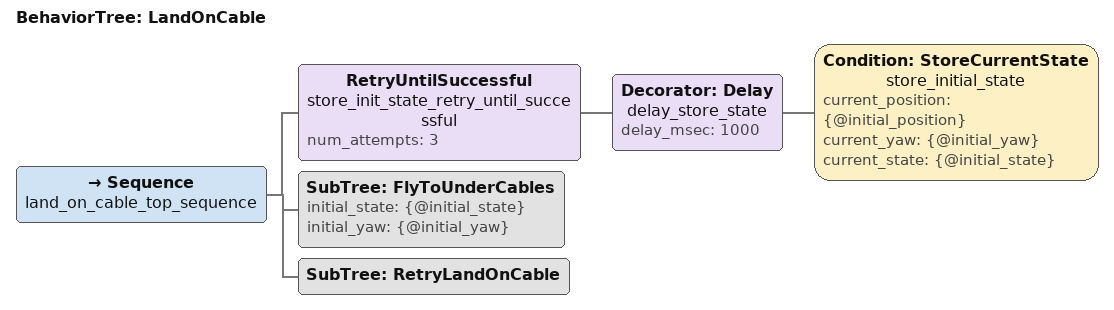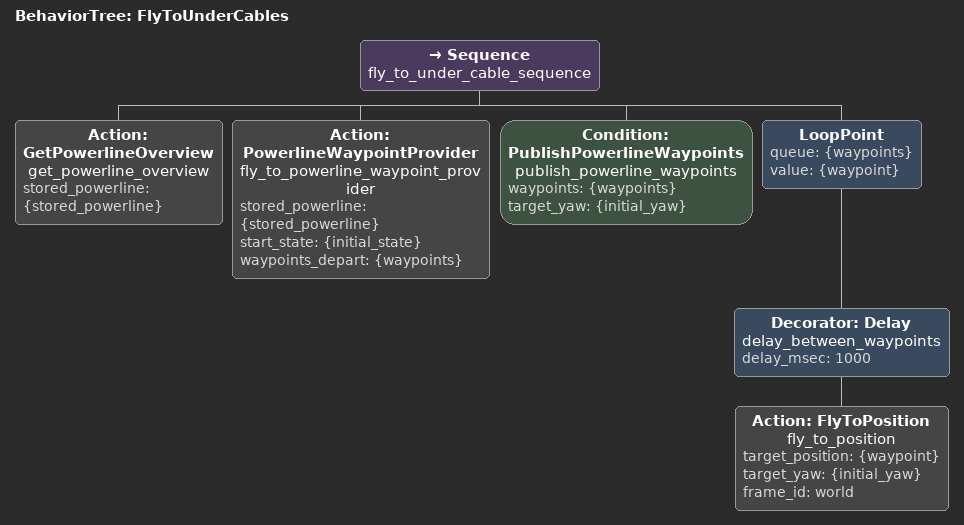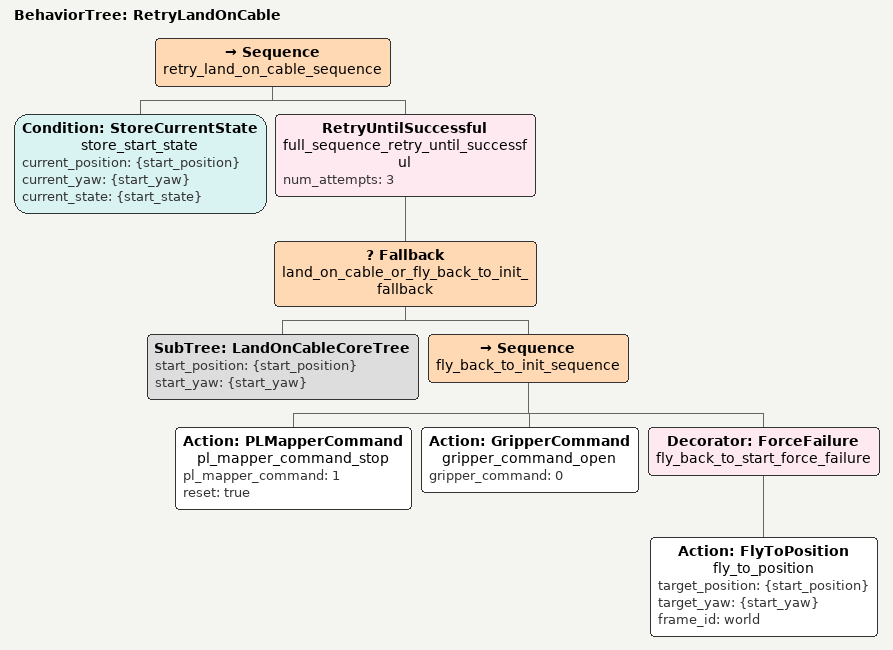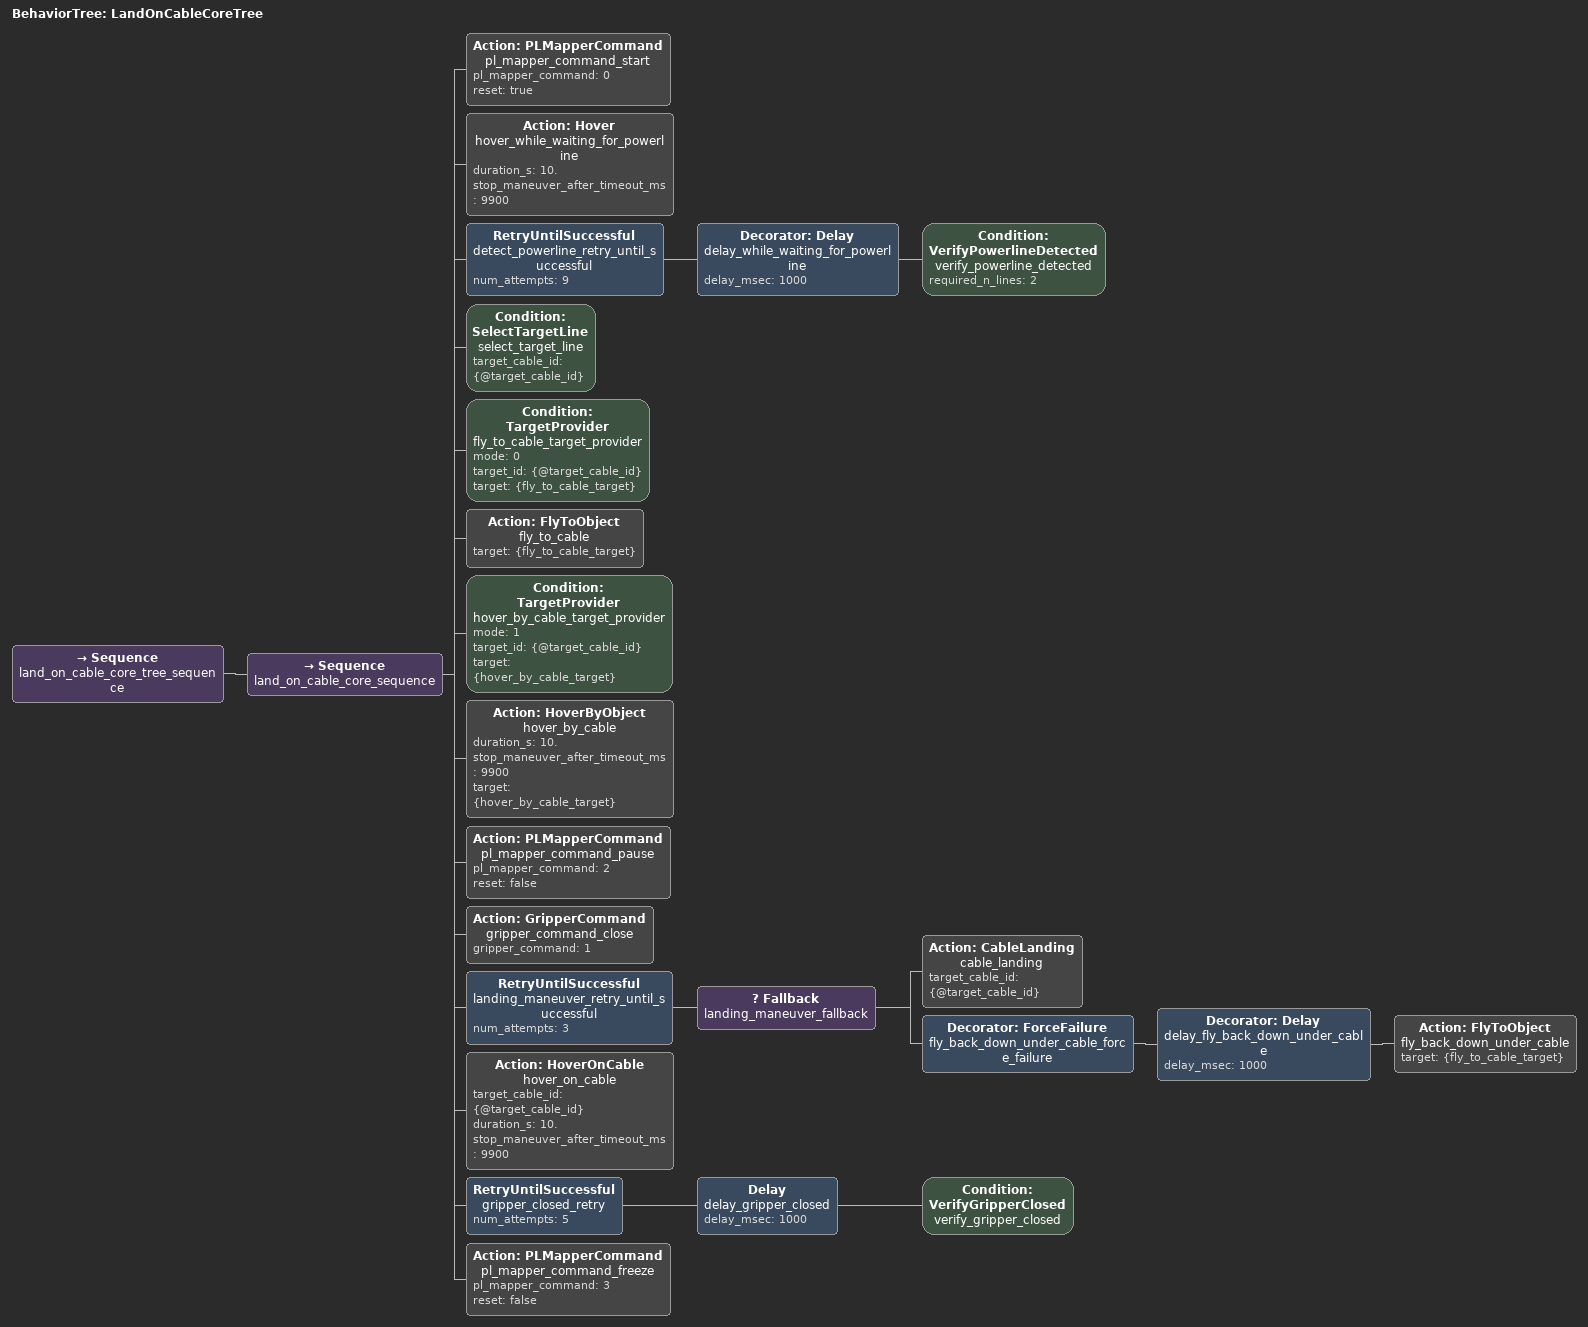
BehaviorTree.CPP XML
<root BTCPP_format="4" main_tree_to_execute="LandOnCable">
     <BehaviorTree ID="LandOnCable">
        <Sequence name="land_on_cable_top_sequence">

            <RetryUntilSuccessful name="store_init_state_retry_until_successful" num_attempts="3">
                <Decorator ID="Delay" name="delay_store_state" delay_msec="1000">
                    <Condition
                        ID="StoreCurrentState"
                        name="store_initial_state"
                        current_position="{@initial_position}"
                        current_yaw="{@initial_yaw}"
                        current_state="{@initial_state}"
                    />
                </Decorator>
            </RetryUntilSuccessful>

            <SubTree
                ID="FlyToUnderCables"
                initial_state="{@initial_state}"
                initial_yaw="{@initial_yaw}"
            />

            <SubTree
                ID="RetryLandOnCable"
            />

        </Sequence>
     </BehaviorTree>

     <BehaviorTree ID="FlyToUnderCables">
        <Sequence name="fly_to_under_cable_sequence">
            <Action
                ID="GetPowerlineOverview"
                name="get_powerline_overview"
                stored_powerline="{stored_powerline}"
            />

            <Action
                ID="PowerlineWaypointProvider"
                name="fly_to_powerline_waypoint_provider"
                stored_powerline="{stored_powerline}"
                start_state="{initial_state}"
                waypoints_depart="{waypoints}"
            />

            <Condition
                ID="PublishPowerlineWaypoints"
                name="publish_powerline_waypoints"
                waypoints="{waypoints}"
                target_yaw="{initial_yaw}"
            />

            <LoopPoint queue="{waypoints}" value="{waypoint}">
                <Decorator ID="Delay" name="delay_between_waypoints" delay_msec="1000">
                    <Action
                        ID="FlyToPosition"
                        name="fly_to_position"
                        target_position="{waypoint}"
                        target_yaw="{initial_yaw}"
                        frame_id="world"
                    />
                </Decorator>
            </LoopPoint>
        </Sequence>
     </BehaviorTree>

     <BehaviorTree ID="RetryLandOnCable">
        <Sequence name="retry_land_on_cable_sequence">

            <Condition
                ID="StoreCurrentState"
                name="store_start_state"
                current_position="{start_position}"
                current_yaw="{start_yaw}"
                current_state="{start_state}"
            />

            <RetryUntilSuccessful name="full_sequence_retry_until_successful" num_attempts="3">

                <Fallback name="land_on_cable_or_fly_back_to_init_fallback">

                    <SubTree
                        ID="LandOnCableCoreTree"
                        start_position="{start_position}"
                        start_yaw="{start_yaw}"
                    />

                    <Sequence name="fly_back_to_init_sequence">
                        <Action
                            ID="PLMapperCommand"
                            name="pl_mapper_command_stop"
                            pl_mapper_command="1"
                            reset="true"
                        />

                        <Action
                            ID="GripperCommand"
                            name="gripper_command_open"
                            gripper_command="0"
                        />

                        <Decorator ID="ForceFailure" name="fly_back_to_start_force_failure">
                            <Action
                                ID="FlyToPosition"
                                name="fly_to_position"
                                target_position="{start_position}"
                                target_yaw="{start_yaw}"
                                frame_id="world"
                            />
                        </Decorator>
                    </Sequence>
                </Fallback>
            </RetryUntilSuccessful>
        </Sequence>
    </BehaviorTree>

     <BehaviorTree ID="LandOnCableCoreTree">
        <Sequence name="land_on_cable_core_tree_sequence">
            <Sequence name="land_on_cable_core_sequence">

                <Action
                    ID="PLMapperCommand"
                    name="pl_mapper_command_start"
                    pl_mapper_command="0"
                    reset="true"
                />
                <Action
                    ID="Hover"
                    name="hover_while_waiting_for_powerline"
                    duration_s="10."
                    stop_maneuver_after_timeout_ms="9900"
                />

                <RetryUntilSuccessful name="detect_powerline_retry_until_successful" num_attempts="9">
                    <Decorator ID="Delay" name="delay_while_waiting_for_powerline" delay_msec="1000">
                        <Condition
                            ID="VerifyPowerlineDetected"
                            name="verify_powerline_detected"
                            required_n_lines="2"
                        />
                    </Decorator>
                </RetryUntilSuccessful>

                <Condition
                    ID="SelectTargetLine"
                    name="select_target_line"
                    target_cable_id="{@target_cable_id}"
                />

                <Condition
                    ID="TargetProvider"
                    name="fly_to_cable_target_provider"
                    mode="0"
                    target_id="{@target_cable_id}"
                    target="{fly_to_cable_target}"
                />
                <Action
                    ID="FlyToObject"
                    name="fly_to_cable"
                    target="{fly_to_cable_target}"
                />

                <Condition
                    ID="TargetProvider"
                    name="hover_by_cable_target_provider"
                    mode="1"
                    target_id="{@target_cable_id}"
                    target="{hover_by_cable_target}"
                />
                <Action
                    ID="HoverByObject"
                    name="hover_by_cable"
                    duration_s="10."
                    stop_maneuver_after_timeout_ms="9900"
                    target="{hover_by_cable_target}"
                />

                <Action
                    ID="PLMapperCommand"
                    name="pl_mapper_command_pause"
                    pl_mapper_command="2"
                    reset="false"
                />

                <Action
                    ID="GripperCommand"
                    name="gripper_command_close"
                    gripper_command="1"
                />

                <RetryUntilSuccessful name="landing_maneuver_retry_until_successful" num_attempts="3">
                    <Fallback name="landing_maneuver_fallback">
                        <Action
                            ID="CableLanding"
                            name="cable_landing"
                            target_cable_id="{@target_cable_id}"
                        />

                        <Decorator ID="ForceFailure" name="fly_back_down_under_cable_force_failure">
                            <Decorator ID="Delay" name="delay_fly_back_down_under_cable" delay_msec="1000">
                                <Action
                                    ID="FlyToObject"
                                    name="fly_back_down_under_cable"
                                    target="{fly_to_cable_target}"
                                />
                            </Decorator>
                        </Decorator>
                    </Fallback>

                </RetryUntilSuccessful>

                <Action ID="HoverOnCable" name="hover_on_cable"
                    target_cable_id="{@target_cable_id}"
                    duration_s="10."
                    stop_maneuver_after_timeout_ms="9900"
                />

                <RetryUntilSuccessful name="gripper_closed_retry" num_attempts="5">
                    <Delay name="delay_gripper_closed" delay_msec="1000">
                        <Condition
                            ID="VerifyGripperClosed"
                            name="verify_gripper_closed"
                        />
                    </Delay>
                </RetryUntilSuccessful>

                <Action
                    ID="PLMapperCommand"
                    name="pl_mapper_command_freeze"
                    pl_mapper_command="3"
                    reset="false"
                />

            </Sequence>

        </Sequence>

    </BehaviorTree>
 </root>
